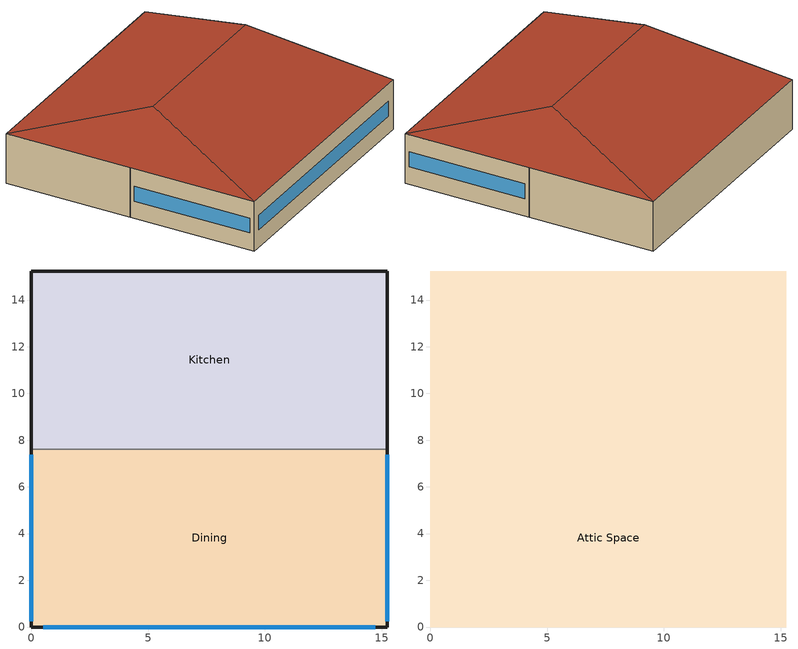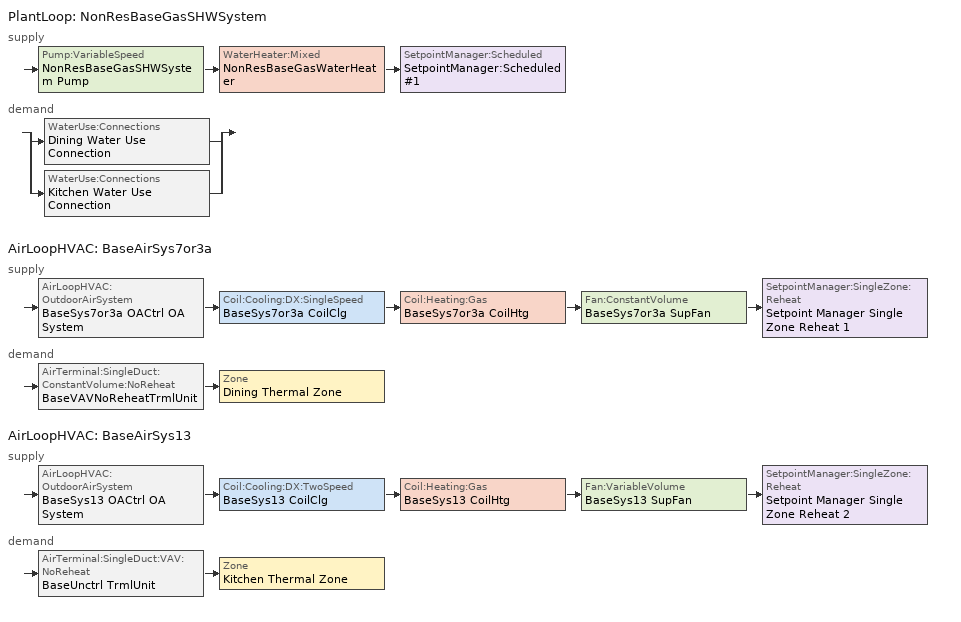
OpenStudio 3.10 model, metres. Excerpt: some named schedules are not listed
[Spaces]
Dining
 floor ground (Dining_Floor SlabOnOrBelowGradeF073): 15.24,7.62 15.24,0 0,0 0,7.62 z0
 wall outside (MetalFrameWallU055): 0,7.62 0,0 15.24,0 15.24,7.62 z0:3.05
 wall to Kitchen (MetalFrameWallInterior): 15.24,7.62 0,7.62 z0:3.05
 window (Base_AllCZ_FixedWindowU34): 15.24,0.25 15.24,7.37 / 0.51,0 14.74,0 / 0,7.37 0,0.25 z1.07:1.98
Kitchen
 floor ground (Kitchen_Floor SlabOnOrBelowGradeF073): 15.24,15.24 15.24,7.62 0,7.62 0,15.24 z0
 wall outside (MetalFrameWallU055): 15.24,7.62 15.24,15.24 0,15.24 0,7.62 z0:3.05
Attic Space
 floor to Dining (TypicalPlenumFloorInterior): 15.24,7.62 15.24,0 0,0 0,7.62 z3.05
 floor to Kitchen (TypicalPlenumFloorInterior): 15.24,15.24 15.24,7.62 0,7.62 0,15.24 z3.05
 roof outside (SteepNonresWoodFramingAndOtherRoofU028HiRefl): 12.7,7.62,5.59 15.24,0,3.05 15.24,15.24,3.05; 12.7,7.62,5.59 15.24,15.24,3.05 0,15.24,3.05 2.54,7.62,5.59; 2.54,7.62,5.59 0,0,3.05 15.24,0,3.05 12.7,7.62,5.59; 2.54,7.62,5.59 0,15.24,3.05 0,0,3.05
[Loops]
PlantLoop 'NonResBaseGasSHWSystem'
 supply: Pump:VariableSpeed 'NonResBaseGasSHWSystem Pump' > WaterHeater:Mixed 'NonResBaseGasWaterHeater' > SetpointManager:Scheduled 'SetpointManager:Scheduled #1'
 demand: split
  | WaterUse:Connections 'Dining Water Use Connection'
  | WaterUse:Connections 'Kitchen Water Use Connection'
AirLoopHVAC 'BaseAirSys7or3a'
 supply: AirLoopHVAC:OutdoorAirSystem 'BaseSys7or3a OACtrl OA System' > Coil:Cooling:DX:SingleSpeed 'BaseSys7or3a CoilClg' > Coil:Heating:Gas 'BaseSys7or3a CoilHtg' > Fan:ConstantVolume 'BaseSys7or3a SupFan' > SetpointManager:SingleZone:Reheat 'Setpoint Manager Single Zone Reheat 1'
 demand: AirTerminal:SingleDuct:ConstantVolume:NoReheat 'BaseVAVNoReheatTrmlUnit' > Zone 'Dining Thermal Zone'
AirLoopHVAC 'BaseAirSys13'
 supply: AirLoopHVAC:OutdoorAirSystem 'BaseSys13 OACtrl OA System' > Coil:Cooling:DX:TwoSpeed 'BaseSys13 CoilClg' > Coil:Heating:Gas 'BaseSys13 CoilHtg' > Fan:VariableVolume 'BaseSys13 SupFan' > SetpointManager:SingleZone:Reheat 'Setpoint Manager Single Zone Reheat 2'
 demand: AirTerminal:SingleDuct:VAV:NoReheat 'BaseUnctrl TrmlUnit' > Zone 'Kitchen Thermal Zone'
[Site]
LOS ANGELES USC: Latitude {deg}=0; Longitude {deg}=0; Time Zone {hr}=-8; Elevation {m}=54.5592; Terrain=Suburbs
[SizingPeriod:DesignDay] Barometric Pressure {Pa}=100663; Wind Speed {m/s}=0.6; Rain Indicator=No; Snow Indicator=No; Day of Month=21; Daylight Saving Time Indicator=No; Humidity Condition Type=Wetbulb; Dry-Bulb Temperature Range Modifier Type=DefaultMultipliers
Name | Maximum Dry-Bulb Temperature {C} | Daily Dry-Bulb Temperature Range {deltaC} | Wind Direction {deg} | Sky Clearness | Month | Day Type | Wetbulb or DewPoint at Maximum Dry-Bulb {C} | Solar Model Indicator | ASHRAE Clear Sky Optical Depth for Beam Irradiance | ASHRAE Clear Sky Optical Depth for Diffuse Irradiance
LOS ANGELES USC Ann Htg 99.6% Condns DB | 6.2 | 0 | 20 | 0 | 12 | WinterDesignDay | 6.2 | ASHRAEClearSky
LOS ANGELES USC  June .4% Condns DB=>MCWB | 32.3 | 8.2 | 260 |  | 6 | SummerDesignDay | 20.7 | ASHRAETau | 0.405 | 2.324
LOS ANGELES USC  July .4% Condns DB=>MCWB | 33.8 | 9.2 | 260 |  | 7 | SummerDesignDay | 22.1 | ASHRAETau | 0.402 | 2.401
LOS ANGELES USC  August .4% Condns DB=>MCWB | 33.7 | 9.6 | 260 |  | 8 | SummerDesignDay | 21.2 | ASHRAETau | 0.383 | 2.433
[Site:WaterMainsTemperature]
Calculation Method=Schedule; Temperature Schedule=WaterMainCZ09
[Building]
QS Restaurant: North Axis {deg}=0
[Material]
Name | Roughness | Thickness {m} | Conductivity {W/m-K} | Density {kg/m3} | Specific Heat {J/kg-K} | Thermal Absorptance | Solar Absorptance | Visible Absorptance
Stucco - 7/8 in. | MediumRough | 0.022352 | 0.700948 | 1855.1 | 837.36 | 0.9 | 0.7 | 0.8
Air - Metal Wall Framing - 16 or 24 in. OC; Air - Metal Wall Framing - 16 or 24 in. OC 1 | Smooth | 0.1397 | 1.22017 | 1.28148 | 1004.832
Gypsum Board - 1/2 in. | Smooth | 0.0127 | 0.158656 | 640.739 | 1130.436 | 0.9 | 0.7 | 0.8
Gypsum Board - 5/8 in. | MediumRough | 0.016002 | 0.158656 | 640.739 | 1130.436 | 0.9 | 0.7 | 0.8
Metal Standing Seam - 1/16 in. | MediumRough | 0.0015875 | 2.21534 | 7820.53 | 502.416 | 0.8 | 0.75 | 0.8
Compliance Insulation R34.93 | Smooth | 0.141601 | 0.0230188 | 16.0185 | 1130.436 | 0.9 | 0.7 | 0.8
Acoustic Tile - 3/4 in. | MediumRough | 0.01905 | 0.0576335 | 288.332 | 795.492 | 0.9 | 0.7 | 0.8
Compliance Insulation R14.60 | Smooth | 0.0591861 | 0.0230188 | 16.0185 | 1130.436
Compliance Insulation R1.41 | Smooth | 0.00571591 | 0.0230188 | 16.0185 | 1130.436
Compliance Insulation R0.02 | Smooth | 8.10768e-05 | 0.0230188 | 16.0185 | 1130.436
[Construction]
MetalFrameWallU055: Stucco - 7/8 in., Compliance Insulation R14.60, Compliance Insulation R1.41, Compliance Insulation R0.02, Compliance Insulation R0.02, Air - Metal Wall Framing - 16 or 24 in. OC, Gypsum Board - 1/2 in.
MetalFrameWallInterior: Gypsum Board - 5/8 in., Air - Metal Wall Framing - 16 or 24 in. OC 1, Gypsum Board - 5/8 in.
SteepNonresWoodFramingAndOtherRoofU028HiRefl: Metal Standing Seam - 1/16 in., Compliance Insulation R34.93
TypicalPlenumFloorInterior: Acoustic Tile - 3/4 in.
Base_AllCZ_FixedWindowU34: Base_AllCZ_FixedWindowU34 Material
[WindowMaterial:SimpleGlazingSystem]
Base_AllCZ_FixedWindowU34 Material: U-Factor {W/m2-K}=1.93061; Solar Heat Gain Coefficient=0.22; Visible Transmittance=0.42
[Construction:FfactorGroundFloor] F-Factor {W/m-K}=1.26344; Area {m2}=116.172; PerimeterExposed {m}=30.4855
Dining_Floor SlabOnOrBelowGradeF073; Kitchen_Floor SlabOnOrBelowGradeF073
[Space] Building Story=QS Restaurant 1
Name | Thermal Zone | Design Specification Outdoor Air Object
Attic Space | Attic Zn | Attic Zn Design Specification Outdoor Air
Dining | Dining Thermal Zone | Dining Thermal Zone Design Specification Outdoor Air
Kitchen | Kitchen Thermal Zone | Kitchen Thermal Zone Design Specification Outdoor Air
[ThermalZone] Multiplier=1; Use Ideal Air Loads=No
Attic Zn: 
Dining Thermal Zone: Primary Daylighting Control=Daylighting Control 1; Fraction of Zone Controlled by Primary Daylighting Control=0.452234; Secondary Daylighting Control=Daylighting Control 2; Fraction of Zone Controlled by Secondary Daylighting Control=0.317083; Thermostat=Dining Thermal Zone Thermostat
Kitchen Thermal Zone: Thermostat=Kitchen Thermal Zone Thermostat
[Sizing:Zone] Zone Cooling Design Supply Air Temperature {C}=14; Zone Heating Design Supply Air Temperature {C}=40; Zone Cooling Design Supply Air Humidity Ratio {kg-H2O/kg-air}=0.0085; Zone Heating Design Supply Air Humidity Ratio {kg-H2O/kg-air}=0.008; Zone Heating Sizing Factor=1; Zone Cooling Sizing Factor=1; Cooling Design Air Flow Method=DesignDay; Cooling Minimum Air Flow per Zone Floor Area {m3/s-m2}=0; Cooling Minimum Air Flow {m3/s}=0; Cooling Minimum Air Flow Fraction=0; Heating Maximum Air Flow per Zone Floor Area {m3/s-m2}=0; Heating Maximum Air Flow {m3/s}=0; Account for Dedicated Outdoor Air System=No; Dedicated Outdoor Air System Control Strategy=NeutralSupplyAir; Dedicated Outdoor Air Low Setpoint Temperature for Design {C}=autosize; Dedicated Outdoor Air High Setpoint Temperature for Design {C}=autosize; Zone Load Sizing Method=Sensible Load Only No Latent Load; Zone Latent Cooling Design Supply Air Humidity Ratio Input Method=HumidityRatioDifference; Zone Cooling Design Supply Air Humidity Ratio Difference {kgWater/kgDryAir}=0.005; Zone Latent Heating Design Supply Air Humidity Ratio Input Method=HumidityRatioDifference; Zone Humidification Design Supply Air Humidity Ratio Difference {kgWater/kgDryAir}=0.005; Sizing Option=Coincident
Name | Zone Cooling Design Supply Air Temperature Input Method | Zone Cooling Design Supply Air Temperature Difference {deltaC} | Zone Heating Design Supply Air Temperature Input Method | Zone Heating Design Supply Air Temperature Difference {deltaC} | Heating Design Air Flow Method | Heating Maximum Air Flow Fraction
Attic Zn | SupplyAirTemperature | 11.11 | SupplyAirTemperature | 11.11 | DesignDay | 0
Dining Thermal Zone | TemperatureDifference | 11.1111 | TemperatureDifference | 13.8889 | DesignDay | 0
Kitchen Thermal Zone | TemperatureDifference | 11.1111 | TemperatureDifference | 13.8889 | DesignDayWithLimit | 0.5
[Zone equipment]
Dining Thermal Zone: BaseVAVNoReheatTrmlUnit
Kitchen Thermal Zone: Kitchen Thermal Zone BaseExhFan, BaseUnctrl TrmlUnit
[BuildingStory]
QS Restaurant 1
[SpaceInfiltration:DesignFlowRate] Design Flow Rate Calculation Method=Flow/ExteriorWallArea; Flow per Exterior Surface Area {m3/s-m2}=0.00119482; Constant Term Coefficient=0; Temperature Term Coefficient=0; Velocity Term Coefficient=0.224052; Velocity Squared Term Coefficient=0; Density Basis=Outdoor
Name | Space or SpaceType | Schedule
Attic Space Space Infiltration Design Flow Rate 1 | Attic Space | On
Dining Space Infiltration Design Flow Rate 1 | Dining | RestaurantInfiltration
Kitchen Space Infiltration Design Flow Rate 1 | Kitchen | RestaurantInfiltration
[People:Definition] Number of People Calculation Method=People/Area; Fraction Radiant=0.3
Name | People per Space Floor Area {person/m2} | Sensible Heat Fraction
Dining People Definition | 0.355209 | 0.5
Kitchen People Definition | 0.0322917 | 0.366667
[People] Number of People Schedule=RestaurantOccupancy; Multiplier=1
Name | People Definition | Space or SpaceType | Activity Level Schedule
Dining People | Dining People Definition | Dining | Dining People Activity Level
Kitchen People | Kitchen People Definition | Kitchen | Kitchen People Activity Level
[Lights:Definition] Design Level Calculation Method=Watts/Area; Fraction Radiant=0.97; Return Air Fraction=0
Name | Watts per Space Floor Area {W/m2}
Dining Regulated Lights Definition | 4.84376
Kitchen Regulated Lights Definition | 10.2257
[Lights] Schedule=RestaurantLights; Fraction Replaceable=1
Name | Lights Definition | Space or SpaceType
Dining Regulated Lights | Dining Regulated Lights Definition | Dining
Kitchen Regulated Lights | Kitchen Regulated Lights Definition | Kitchen
[ElectricEquipment:Definition] Design Level Calculation Method=Watts/Area; Fraction Latent=0
Name | Watts per Space Floor Area {W/m2} | Fraction Radiant | Fraction Lost
Dining Recepticle Loads Definition | 5.38196 | 0.2 | 0
Dining Refrigeration Loads Definition | 2.69098 | 0 | 1
Kitchen Recepticle Loads Definition | 16.1459 | 0.2 | 0
Kitchen Refrigeration Loads Definition | 12.0556 | 0 | 1
[ElectricEquipment]
Name | Electric Equipment Definition | Space or SpaceType | Schedule
Dining Recepticle Loads | Dining Recepticle Loads Definition | Dining | RestaurantReceptacle
Dining Refrigeration Loads | Dining Refrigeration Loads Definition | Dining | RestaurantRefrigeration
Kitchen Recepticle Loads | Kitchen Recepticle Loads Definition | Kitchen | RestaurantReceptacle
Kitchen Refrigeration Loads | Kitchen Refrigeration Loads Definition | Kitchen | RestaurantRefrigeration
[PlantLoop]
NonResBaseGasSHWSystem: Glycol Concentration=0; Plant Loop Volume {m3}=Autocalculate; Load Distribution Scheme=Optimal
[Sizing:Plant]
NonResBaseGasSHWSystem: Loop Type=Heating; Design Loop Exit Temperature {C}=57.2222; Loop Design Temperature Difference {deltaC}=44.4444; Sizing Option=NonCoincident; Zone Timesteps in Averaging Window=1; Coincident Sizing Factor Mode=None
[WaterHeater:Mixed]
NonResBaseGasWaterHeater: Tank Volume {m3}=0.113562; Setpoint Temperature Schedule=NonResBaseGasWaterHeater Setpoint Temp; Deadband Temperature Difference {deltaC}=2; Maximum Temperature Limit {C}=82.22; Heater Control Type=Cycle; Heater Maximum Capacity {W}=10930; Heater Fuel Type=NaturalGas; Heater Thermal Efficiency=0.8; Off Cycle Parasitic Fuel Consumption Rate {W}=0; Off Cycle Parasitic Fuel Type=NaturalGas; Off Cycle Parasitic Heat Fraction to Tank=0.8; On Cycle Parasitic Fuel Consumption Rate {W}=0; On Cycle Parasitic Fuel Type=NaturalGas; Ambient Temperature Indicator=Schedule; Ambient Temperature Schedule=NonResBaseGasWaterHeater Ambient Temperature; Off Cycle Loss Coefficient to Ambient Temperature {W/K}=4.7882; On Cycle Loss Coefficient to Ambient Temperature {W/K}=4.7882; Use Side Effectiveness=1; Source Side Effectiveness=1; Use Side Design Flow Rate {m3/s}=autosize; Source Side Design Flow Rate {m3/s}=autosize; Indirect Water Heating Recovery Time {hr}=1.5; Source Side Flow Control Mode=IndirectHeatPrimarySetpoint
[WaterHeater:Sizing]
NonResBaseGasWaterHeater: Design Mode=PeakDraw; Time Storage Can Meet Peak Draw {hr}=0.538503; Time for Tank Recovery {hr}=0; Nominal Tank Volume for Autosizing Plant Connections {m3}=1
[Pump:VariableSpeed]
NonResBaseGasSHWSystem Pump: Rated Pump Head {Pa}=0; Pump Control Type=Intermittent; Skin Loss Radiative Fraction=0.5; Design Power Sizing Method=PowerPerFlowPerPressure; Design Electric Power per Unit Flow Rate {W/(m3/s)}=348701.1; Design Shaft Power per Unit Flow Rate per Unit Head {W-s/m3-Pa}=1.28205; Design Minimum Flow Rate Fraction=0
[SetpointManager:Scheduled]
SetpointManager:Scheduled #1: Control Variable=Temperature; Schedule=NonResBaseGasSHWSystem Supply Temp Schedule; Setpoint Node or NodeList=NonResBaseGasSHWSystem Supply Mixer Outlet Node
[WaterUse:Connections] Drain Water Heat Exchanger Type=None; Drain Water Heat Exchanger Destination=Plant
Name | Water Use Equipment Name 1
Dining Water Use Connection | Dining Water Use Equipment
Kitchen Water Use Connection | Kitchen Water Use Equipment
[WaterUse:Equipment:Definition]
Name | Peak Flow Rate {m3/s} | Target Temperature Schedule
Dining Water Use Definition | 2.50797e-05 | Dining Target SHW Temp
Kitchen Water Use Definition | 2.27997e-06 | Kitchen Target SHW Temp
[WaterUse:Equipment] Flow Rate Fraction Schedule=RestaurantServiceHotWater
Name | Water Use Equipment Definition
Dining Water Use Equipment | Dining Water Use Definition
Kitchen Water Use Equipment | Kitchen Water Use Definition
[GasEquipment:Definition]
Kitchen Gas Equipment Loads Definition: Design Level Calculation Method=Watts/Area; Watts per Space Floor Area {W/m2}=102.18; Fraction Latent=0; Fraction Radiant=0.15; Fraction Lost=0.85
[GasEquipment]
Kitchen Gas Equipment Loads: Gas Equipment Definition=Kitchen Gas Equipment Loads Definition; Space or SpaceType=Kitchen; Schedule=RestaurantGasEquip
[AirLoopHVAC] Availability Schedule=RestaurantHVACAvail
Name | Design Supply Air Flow Rate {m3/s} | Design Return Air Flow Fraction of Supply Air Flow
BaseAirSys7or3a | 0.632575 | 1
BaseAirSys13 | 0.802311 | 0
[Sizing:System] Central Heating Maximum System Air Flow Ratio=1; Preheat Design Temperature {C}=5.68434e-14; Preheat Design Humidity Ratio {kg-H2O/kg-Air}=0; Precool Design Temperature {C}=5.68434e-14; Precool Design Humidity Ratio {kg-H2O/kg-Air}=0; Central Cooling Design Supply Air Temperature {C}=12.7778; Central Heating Design Supply Air Temperature {C}=35; Sizing Option=NonCoincident; 100% Outdoor Air in Cooling=No; 100% Outdoor Air in Heating=No; Central Cooling Design Supply Air Humidity Ratio {kg-H2O/kg-Air}=0.0085; Central Heating Design Supply Air Humidity Ratio {kg-H2O/kg-Air}=0.008; Zone Maximum Outdoor Air Fraction=1; Cooling Supply Air Flow Rate Per Floor Area {m3/s-m2}=0.00996765; Cooling Fraction of Autosized Cooling Supply Air Flow Rate=1; Cooling Supply Air Flow Rate Per Unit Cooling Capacity {m3/s-W}=3.94755e-05; Heating Supply Air Flow Rate Per Floor Area {m3/s-m2}=0.00996765; Heating Fraction of Autosized Heating Supply Air Flow Rate=1; Heating Fraction of Autosized Cooling Supply Air Flow Rate=1; Heating Supply Air Flow Rate Per Unit Heating Capacity {m3/s-W}=3.15882e-05; Cooling Design Capacity Method=CoolingDesignCapacity; Cooling Design Capacity {W}=autosize; Cooling Design Capacity Per Floor Area {W/m2}=234.7; Fraction of Autosized Cooling Design Capacity=1; Heating Design Capacity Method=HeatingDesignCapacity; Heating Design Capacity {W}=autosize; Heating Design Capacity Per Floor Area {W/m2}=157; Fraction of Autosized Heating Design Capacity=1; Central Cooling Capacity Control Method=OnOff; Occupant Diversity=autosize
BaseAirSys7or3a; BaseAirSys13
[AvailabilityManager:NightCycle] Applicability Schedule=Always On Discrete; Control Type=CycleOnControlZone; Thermostat Tolerance {deltaC}=1.11111; Cycling Run Time Control Type=ThermostatWithMinimumRunTime; Cycling Run Time {s}=900
Availability Manager Night Cycle 1; Availability Manager Night Cycle 2
[Fan:ConstantVolume]
BaseSys7or3a SupFan: Availability Schedule=Always On Discrete; Fan Total Efficiency=0.56225; Pressure Rise {Pa}=953.535; Maximum Flow Rate {m3/s}=0.632575; Motor Efficiency=0.865; Motor In Airstream Fraction=1
[Coil:Heating:Gas] Availability Schedule=Always On Discrete; Gas Burner Efficiency=0.815459; On Cycle Parasitic Electric Load {W}=0; Part Load Fraction Correlation Curve=CoilHtgFurnFIRRatio_fQRatio; Off Cycle Parasitic Gas Load {W}=0
Name | Nominal Capacity {W}
BaseSys7or3a CoilHtg | 11905.5
BaseSys13 CoilHtg | 17363.1
[Coil:Cooling:DX:SingleSpeed]
BaseSys7or3a CoilClg: Availability Schedule=Always On Discrete; Rated Total Cooling Capacity {W}=16758.6; Rated Sensible Heat Ratio=autosize; Rated COP {W/W}=4.07563; Rated Air Flow Rate {m3/s}=0.632575; Rated Evaporator Fan Power Per Volume Flow Rate 2017 {W/(m3/s)}=773.3; Rated Evaporator Fan Power Per Volume Flow Rate 2023 {W/(m3/s)}=934.4; Total Cooling Capacity Function of Temperature Curve=CoilClgDXQRatio_fTwbToadbSI; Total Cooling Capacity Function of Flow Fraction Curve=CoilClgDXSnglQRatio_fCFMRatio; Energy Input Ratio Function of Temperature Curve=CoilClgDXSEEREIR_fTwbToadbSI; Energy Input Ratio Function of Flow Fraction Curve=CoilClgDXSnglEIRRatio_fCFMRatio; Part Load Fraction Correlation Curve=CoilClgDXSEEREIRRatio_fQFrac; Minimum Outdoor Dry-Bulb Temperature for Compressor Operation {C}=-25; Nominal Time for Condensate Removal to Begin {s}=0; Ratio of Initial Moisture Evaporation Rate and Steady State Latent Capacity=0; Maximum Cycling Rate {cycles/hr}=0; Latent Capacity Time Constant {s}=0; Condenser Type=AirCooled; Evaporative Condenser Effectiveness=0.9; Evaporative Condenser Air Flow Rate {m3/s}=autosize; Evaporative Condenser Pump Rated Power Consumption {W}=autosize; Crankcase Heater Capacity {W}=45.6722; Maximum Outdoor Dry-Bulb Temperature for Crankcase Heater Operation {C}=10; Basin Heater Capacity {W/K}=0; Basin Heater Setpoint Temperature {C}=2
[Controller:OutdoorAir] Economizer Control Type=FixedDryBulb; Economizer Control Action Type=ModulateFlow; Economizer Maximum Limit Dry-Bulb Temperature {C}=21.6667; Economizer Maximum Limit Enthalpy {J/kg}=116300; Lockout Type=NoLockout; High Humidity Control=No; High Humidity Outdoor Air Flow Ratio=1; Control High Indoor Humidity Based on Outdoor Humidity Ratio=Yes; Economizer Operation Staging=InterlockedWithMechanicalCooling
Name | Minimum Outdoor Air Flow Rate {m3/s} | Maximum Outdoor Air Flow Rate {m3/s} | Minimum Limit Type | Minimum Outdoor Air Schedule | Maximum Fraction of Outdoor Air Schedule | Controller Mechanical Ventilation | Heat Recovery Bypass Control Type
BaseSys7or3a OACtrl | 0 | Autosize | FixedMinimum | BaseSys7or3a OACtrl Schedule | BaseSys7or3a OACtrl Max OA Schedule | BaseSys7or3a OACtrl Mech Vent Controller | BypassWhenWithinEconomizerLimits
BaseSys13 OACtrl | 0.802311 | 0.802311 | ProportionalMinimum | Always On Discrete | BaseSys13 OACtrl Max OA Schedule | BaseSys13 OACtrl Mech Vent Controller | BypassWhenOAFlowGreaterThanMinimum
[Controller:MechanicalVentilation] Availability Schedule=Always On Discrete
Name | Demand Controlled Ventilation
BaseSys7or3a OACtrl Mech Vent Controller | Yes
BaseSys13 OACtrl Mech Vent Controller
[AirLoopHVAC:OutdoorAirSystem]
Name | Controller
BaseSys7or3a OACtrl OA System | BaseSys7or3a OACtrl
BaseSys13 OACtrl OA System | BaseSys13 OACtrl
[SetpointManager:SingleZone:Reheat]
Name | Minimum Supply Air Temperature {C} | Maximum Supply Air Temperature {C} | Control Zone | Setpoint Node or NodeList
Setpoint Manager Single Zone Reheat 1 | -99 | 99 | Dining Thermal Zone | BaseSys7or3a SupFan Outlet Node
Setpoint Manager Single Zone Reheat 2 | 12.7778 | 35 | Kitchen Thermal Zone | BaseSys13 SupFan Outlet Node
[Fan:VariableVolume]
BaseSys13 SupFan: Availability Schedule=Always On Discrete; Fan Total Efficiency=0.56225; Pressure Rise {Pa}=731.838; Maximum Flow Rate {m3/s}=0.802311; Fan Power Minimum Flow Rate Input Method=FixedFlowRate; Fan Power Minimum Flow Fraction=0; Fan Power Minimum Air Flow Rate {m3/s}=0.802311; Motor Efficiency=0.865; Motor In Airstream Fraction=1; Fan Power Coefficient 1=0.027828; Fan Power Coefficient 2=0.026583; Fan Power Coefficient 3=-0.087069; Fan Power Coefficient 4=1.03092; Fan Power Coefficient 5=0
[Coil:Cooling:DX:TwoSpeed]
BaseSys13 CoilClg: Availability Schedule=Always On Discrete; Rated High Speed Total Cooling Capacity {W}=19718.7; Rated High Speed Sensible Heat Ratio=Autosize; Rated High Speed COP {W/W}=4.07563; Rated High Speed Air Flow Rate {m3/s}=0.802311; Rated High Speed Evaporator Fan Power Per Volume Flow Rate 2017 {W/(m3/s)}=773.3; Rated High Speed Evaporator Fan Power Per Volume Flow Rate 2023 {W/(m3/s)}=934.4; Unit Internal Static Air Pressure {Pa}=773.3; Total Cooling Capacity Function of Temperature Curve=CoilClgDXQRatio_fTwbToadbSI; Total Cooling Capacity Function of Flow Fraction Curve=CoilClgDXDblQRatio_fCFMRatio; Energy Input Ratio Function of Temperature Curve=CoilClgDXSEEREIR_fTwbToadbSI-2; Energy Input Ratio Function of Flow Fraction Curve=CoilClgDXDblEIRRatio_fCFMRatio; Part Load Fraction Correlation Curve=CoilClgDXSEEREIRRatio_fQFrac; Rated Low Speed Total Cooling Capacity {W}=9859.34; Rated Low Speed Sensible Heat Ratio=Autosize; Rated Low Speed COP {W/W}=4.07563; Rated Low Speed Air Flow Rate {m3/s}=0.401155; Rated Low Speed Evaporator Fan Power Per Volume Flow Rate 2017 {W/(m3/s)}=773.3; Rated Low Speed Evaporator Fan Power Per Volume Flow Rate 2023 {W/(m3/s)}=934.4; Low Speed Total Cooling Capacity Function of Temperature Curve=CoilClgDXQRatio_fTwbToadbSI 1; Low Speed Energy Input Ratio Function of Temperature Curve=CoilClgDXSEEREIR_fTwbToadbSI-2 1; Condenser Type=AirCooled; Minimum Outdoor Dry-Bulb Temperature for Compressor Operation {C}=-25; High Speed Evaporative Condenser Effectiveness=0.9; High Speed Evaporative Condenser Air Flow Rate {m3/s}=Autosize; High Speed Evaporative Condenser Pump Rated Power Consumption {W}=Autosize; Low Speed Evaporative Condenser Effectiveness=0.9; Low Speed Evaporative Condenser Air Flow Rate {m3/s}=Autosize; Low Speed Evaporative Condenser Pump Rated Power Consumption {W}=Autosize; Basin Heater Capacity {W/K}=0; Basin Heater Setpoint Temperature {C}=2
[DesignSpecification:OutdoorAir] Outdoor Air Method=Maximum
Name | Outdoor Air Flow per Person {m3/s-person} | Outdoor Air Flow per Floor Area {m3/s-m2}
Attic Zn Design Specification Outdoor Air | 0 | 0
Dining Thermal Zone Design Specification Outdoor Air | 0.00707921 | 0.000762
Kitchen Thermal Zone Design Specification Outdoor Air | 0 | 0.00690626
[ThermostatSetpoint:DualSetpoint] Heating Setpoint Temperature Schedule=RestaurantHtgSetpt; Cooling Setpoint Temperature Schedule=RestaurantClgSetpt
Dining Thermal Zone Thermostat; Kitchen Thermal Zone Thermostat
[Daylighting:Control] Space=Dining; Position X-Coordinate {m}=7.62149; Position Z-Coordinate {m}=0.762; Lighting Control Type=Continuous; Minimum Input Power Fraction for Continuous Dimming Control=0.1; Minimum Light Output Fraction for Continuous Dimming Control=0.1
Name | Position Y-Coordinate {m} | Illuminance Setpoint {lux}
Daylighting Control 1 | 1.9817 | 187.5
Daylighting Control 2 | 3.96341 | 250
[AirTerminal:SingleDuct:ConstantVolume:NoReheat]
BaseVAVNoReheatTrmlUnit: Availability Schedule=Always On Discrete; Maximum Air Flow Rate {m3/s}=0.632575
[Fan:ZoneExhaust]
Kitchen Thermal Zone BaseExhFan: Availability Schedule=RestaurantHVACAvail; Fan Total Efficiency=0.4325; Pressure Rise {Pa}=595.958; Maximum Flow Rate {m3/s}=1.13267; Flow Fraction Schedule=RestaurantExhaustHoodEqualOrLessThan5000cfm; System Availability Manager Coupling Mode=Decoupled; Balanced Exhaust Fraction Schedule=On
[AirTerminal:SingleDuct:VAV:NoReheat]
BaseUnctrl TrmlUnit: Availability Schedule=Always On Discrete; Maximum Air Flow Rate {m3/s}=0.802311; Zone Minimum Air Flow Input Method=FixedFlowRate; Constant Minimum Air Flow Fraction=0.3; Fixed Minimum Air Flow Rate {m3/s}=0.802311; Control For Outdoor Air=No
[Curve:Biquadratic] Coefficient1 Constant=0.86779; Coefficient2 x=0.014245; Coefficient3 x**2=0.000554; Coefficient4 y=-0.007569; Coefficient5 y**2=3.2e-05; Coefficient6 x*y=-0.000191; Minimum Value of x=13.89; Maximum Value of x=25; Minimum Value of y=23.89; Maximum Value of y=46.11; Minimum Curve Output=0.77; Maximum Curve Output=1.29
CoilClgDXQRatio_fTwbToadbSI; CoilClgDXQRatio_fTwbToadbSI 1
[Curve:Cubic]
Name | Coefficient1 Constant | Coefficient2 x | Coefficient3 x**2 | Coefficient4 x**3 | Minimum Value of x | Maximum Value of x | Minimum Curve Output | Maximum Curve Output
CoilClgDXDblQRatio_fCFMRatio | 0.472786 | 1.24334 | -1.03871 | 0.322578 | 0 | 100 | 0.47
CoilClgDXSEEREIRRatio_fQFrac | 1 | 0 | 0 | 0 | 0.7 | 1 | 1 | 1
CoilClgDXDblEIRRatio_fCFMRatio | 1.00795 | 0.345441 | -0.692289 | 0.338899 | 0 | 100
[Curve:Quadratic]
Name | Coefficient1 Constant | Coefficient2 x | Coefficient3 x**2 | Minimum Value of x | Maximum Value of x | Minimum Curve Output | Maximum Curve Output
CoilClgDXSnglQRatio_fCFMRatio | 0.8 | 0.2 | 0 | 0 | 100 | 0.8
CoilClgDXSnglEIRRatio_fCFMRatio | 1.156 | -0.1816 | 0.0256 | 0 | 100
CoilHtgFurnFIRRatio_fQRatio | 0.01861 | 1.09421 | -0.112819 | 0.7 | 1 | 0.73 | 1
[Table:MultiVariableLookup]
CoilClgDXSEEREIR_fTwbToadbSI; CoilClgDXSEEREIR_fTwbToadbSI-2; CoilClgDXSEEREIR_fTwbToadbSI-2 1: EvaluateCurveToLimits, BiQuadratic, 1, Temperature, Temperature, Dimensionless, 2, 19.44, 35, 1, 19.44, 27.78, 0.78414, 19.44, 43.33, 1.21791, 13.89, 35, 1.16301, 13.89, 27.78, 0.916875, 13.89, 43.33, 1.41138, 25, 35, 0.884805, 25, 27.78, 0.690413, 25, 43.33, 1.08116
[Schedule:Day]
WaterMainCZ09Jan: 1, 0, 14.2778, 2, 0, 14.2778, 3, 0, 14.2778, 4, 0, 14.2778, 5, 0, 14.2778, 6, 0, 14.2778, 7, 0, 14.2778, 8, 0, 14.2778, 9, 0, 14.2778, 10, 0, 14.2778, 11, 0, 14.2778, 12, 0, 14.2778, 13, 0, 14.2778, 14, 0, 14.2778, 15, 0, 14.2778, 16, 0, 14.2778, 17, 0, 14.2778, 18, 0, 14.2778, 19, 0, 14.2778, 20, 0, 14.2778, 21, 0, 14.2778, 22, 0, 14.2778, 23, 0, 14.2778, 24, 0, 14.2778
WaterMainCZ09Feb: 1, 0, 14.2222, 2, 0, 14.2222, 3, 0, 14.2222, 4, 0, 14.2222, 5, 0, 14.2222, 6, 0, 14.2222, 7, 0, 14.2222, 8, 0, 14.2222, 9, 0, 14.2222, 10, 0, 14.2222, 11, 0, 14.2222, 12, 0, 14.2222, 13, 0, 14.2222, 14, 0, 14.2222, 15, 0, 14.2222, 16, 0, 14.2222, 17, 0, 14.2222, 18, 0, 14.2222, 19, 0, 14.2222, 20, 0, 14.2222, 21, 0, 14.2222, 22, 0, 14.2222, 23, 0, 14.2222, 24, 0, 14.2222
WaterMainCZ09Mar: 1, 0, 14.4444, 2, 0, 14.4444, 3, 0, 14.4444, 4, 0, 14.4444, 5, 0, 14.4444, 6, 0, 14.4444, 7, 0, 14.4444, 8, 0, 14.4444, 9, 0, 14.4444, 10, 0, 14.4444, 11, 0, 14.4444, 12, 0, 14.4444, 13, 0, 14.4444, 14, 0, 14.4444, 15, 0, 14.4444, 16, 0, 14.4444, 17, 0, 14.4444, 18, 0, 14.4444, 19, 0, 14.4444, 20, 0, 14.4444, 21, 0, 14.4444, 22, 0, 14.4444, 23, 0, 14.4444, 24, 0, 14.4444
WaterMainCZ09Apr: 1, 0, 14.8333, 2, 0, 14.8333, 3, 0, 14.8333, 4, 0, 14.8333, 5, 0, 14.8333, 6, 0, 14.8333, 7, 0, 14.8333, 8, 0, 14.8333, 9, 0, 14.8333, 10, 0, 14.8333, 11, 0, 14.8333, 12, 0, 14.8333, 13, 0, 14.8333, 14, 0, 14.8333, 15, 0, 14.8333, 16, 0, 14.8333, 17, 0, 14.8333, 18, 0, 14.8333, 19, 0, 14.8333, 20, 0, 14.8333, 21, 0, 14.8333, 22, 0, 14.8333, 23, 0, 14.8333, 24, 0, 14.8333
WaterMainCZ09May: 1, 0, 14.9444, 2, 0, 14.9444, 3, 0, 14.9444, 4, 0, 14.9444, 5, 0, 14.9444, 6, 0, 14.9444, 7, 0, 14.9444, 8, 0, 14.9444, 9, 0, 14.9444, 10, 0, 14.9444, 11, 0, 14.9444, 12, 0, 14.9444, 13, 0, 14.9444, 14, 0, 14.9444, 15, 0, 14.9444, 16, 0, 14.9444, 17, 0, 14.9444, 18, 0, 14.9444, 19, 0, 14.9444, 20, 0, 14.9444, 21, 0, 14.9444, 22, 0, 14.9444, 23, 0, 14.9444, 24, 0, 14.9444
WaterMainCZ09Jun: 1, 0, 16.2222, 2, 0, 16.2222, 3, 0, 16.2222, 4, 0, 16.2222, 5, 0, 16.2222, 6, 0, 16.2222, 7, 0, 16.2222, 8, 0, 16.2222, 9, 0, 16.2222, 10, 0, 16.2222, 11, 0, 16.2222, 12, 0, 16.2222, 13, 0, 16.2222, 14, 0, 16.2222, 15, 0, 16.2222, 16, 0, 16.2222, 17, 0, 16.2222, 18, 0, 16.2222, 19, 0, 16.2222, 20, 0, 16.2222, 21, 0, 16.2222, 22, 0, 16.2222, 23, 0, 16.2222, 24, 0, 16.2222
WaterMainCZ09Jul: 1, 0, 16.8889, 2, 0, 16.8889, 3, 0, 16.8889, 4, 0, 16.8889, 5, 0, 16.8889, 6, 0, 16.8889, 7, 0, 16.8889, 8, 0, 16.8889, 9, 0, 16.8889, 10, 0, 16.8889, 11, 0, 16.8889, 12, 0, 16.8889, 13, 0, 16.8889, 14, 0, 16.8889, 15, 0, 16.8889, 16, 0, 16.8889, 17, 0, 16.8889, 18, 0, 16.8889, 19, 0, 16.8889, 20, 0, 16.8889, 21, 0, 16.8889, 22, 0, 16.8889, 23, 0, 16.8889, 24, 0, 16.8889
WaterMainCZ09Aug: 1, 0, 17.7222, 2, 0, 17.7222, 3, 0, 17.7222, 4, 0, 17.7222, 5, 0, 17.7222, 6, 0, 17.7222, 7, 0, 17.7222, 8, 0, 17.7222, 9, 0, 17.7222, 10, 0, 17.7222, 11, 0, 17.7222, 12, 0, 17.7222, 13, 0, 17.7222, 14, 0, 17.7222, 15, 0, 17.7222, 16, 0, 17.7222, 17, 0, 17.7222, 18, 0, 17.7222, 19, 0, 17.7222, 20, 0, 17.7222, 21, 0, 17.7222, 22, 0, 17.7222, 23, 0, 17.7222, 24, 0, 17.7222
WaterMainCZ09Sep: 1, 0, 18.0556, 2, 0, 18.0556, 3, 0, 18.0556, 4, 0, 18.0556, 5, 0, 18.0556, 6, 0, 18.0556, 7, 0, 18.0556, 8, 0, 18.0556, 9, 0, 18.0556, 10, 0, 18.0556, 11, 0, 18.0556, 12, 0, 18.0556, 13, 0, 18.0556, 14, 0, 18.0556, 15, 0, 18.0556, 16, 0, 18.0556, 17, 0, 18.0556, 18, 0, 18.0556, 19, 0, 18.0556, 20, 0, 18.0556, 21, 0, 18.0556, 22, 0, 18.0556, 23, 0, 18.0556, 24, 0, 18.0556
WaterMainCZ09Oct: 1, 0, 18, 2, 0, 18, 3, 0, 18, 4, 0, 18, 5, 0, 18, 6, 0, 18, 7, 0, 18, 8, 0, 18, 9, 0, 18, 10, 0, 18, 11, 0, 18, 12, 0, 18, 13, 0, 18, 14, 0, 18, 15, 0, 18, 16, 0, 18, 17, 0, 18, 18, 0, 18, 19, 0, 18, 20, 0, 18, 21, 0, 18, 22, 0, 18, 23, 0, 18, 24, 0, 18
WaterMainCZ09Nov: 1, 0, 16.2778, 2, 0, 16.2778, 3, 0, 16.2778, 4, 0, 16.2778, 5, 0, 16.2778, 6, 0, 16.2778, 7, 0, 16.2778, 8, 0, 16.2778, 9, 0, 16.2778, 10, 0, 16.2778, 11, 0, 16.2778, 12, 0, 16.2778, 13, 0, 16.2778, 14, 0, 16.2778, 15, 0, 16.2778, 16, 0, 16.2778, 17, 0, 16.2778, 18, 0, 16.2778, 19, 0, 16.2778, 20, 0, 16.2778, 21, 0, 16.2778, 22, 0, 16.2778, 23, 0, 16.2778, 24, 0, 16.2778
WaterMainCZ09Dec: 1, 0, 14.6111, 2, 0, 14.6111, 3, 0, 14.6111, 4, 0, 14.6111, 5, 0, 14.6111, 6, 0, 14.6111, 7, 0, 14.6111, 8, 0, 14.6111, 9, 0, 14.6111, 10, 0, 14.6111, 11, 0, 14.6111, 12, 0, 14.6111, 13, 0, 14.6111, 14, 0, 14.6111, 15, 0, 14.6111, 16, 0, 14.6111, 17, 0, 14.6111, 18, 0, 14.6111, 19, 0, 14.6111, 20, 0, 14.6111, 21, 0, 14.6111, 22, 0, 14.6111, 23, 0, 14.6111, 24, 0, 14.6111
RestaurantOccupancySun: 1, 0, 0.2, 2, 0, 0.2, 3, 0, 0.05, 4, 0, 0, 5, 0, 0, 6, 0, 0, 7, 0, 0, 8, 0, 0, 9, 0, 0, 10, 0, 0, 11, 0, 0.1, 12, 0, 0.2, 13, 0, 0.25, 14, 0, 0.25, 15, 0, 0.15, 16, 0, 0.2, 17, 0, 0.25, 18, 0, 0.35, 19, 0, 0.55, 20, 0, 0.65, 21, 0, 0.7, 22, 0, 0.35, 23, 0, 0.2, 24, 0, 0.2
RestaurantOccupancyWD: 1, 0, 0.15, 2, 0, 0.15, 3, 0, 0.05, 4, 0, 0, 5, 0, 0, 6, 0, 0, 7, 0, 0, 8, 0, 0.05, 9, 0, 0.05, 10, 0, 0.05, 11, 0, 0.2, 12, 0, 0.5, 13, 0, 0.8, 14, 0, 0.7, 15, 0, 0.4, 16, 0, 0.2, 17, 0, 0.25, 18, 0, 0.5, 19, 0, 0.8, 20, 0, 0.8, 21, 0, 0.8, 22, 0, 0.5, 23, 0, 0.35, 24, 0, 0.2
RestaurantOccupancySat: 1, 0, 0.3, 2, 0, 0.25, 3, 0, 0.05, 4, 0, 0, 5, 0, 0, 6, 0, 0, 7, 0, 0, 8, 0, 0, 9, 0, 0, 10, 0, 0.05, 11, 0, 0.2, 12, 0, 0.45, 13, 0, 0.5, 14, 0, 0.5, 15, 0, 0.35, 16, 0, 0.3, 17, 0, 0.3, 18, 0, 0.3, 19, 0, 0.7, 20, 0, 0.9, 21, 0, 0.7, 22, 0, 0.65, 23, 0, 0.55, 24, 0, 0.35
OnDay: 1, 0, 1, 2, 0, 1, 3, 0, 1, 4, 0, 1, 5, 0, 1, 6, 0, 1, 7, 0, 1, 8, 0, 1, 9, 0, 1, 10, 0, 1, 11, 0, 1, 12, 0, 1, 13, 0, 1, 14, 0, 1, 15, 0, 1, 16, 0, 1, 17, 0, 1, 18, 0, 1, 19, 0, 1, 20, 0, 1, 21, 0, 1, 22, 0, 1, 23, 0, 1, 24, 0, 1
OffDay: 1, 0, 0, 2, 0, 0, 3, 0, 0, 4, 0, 0, 5, 0, 0, 6, 0, 0, 7, 0, 0, 8, 0, 0, 9, 0, 0, 10, 0, 0, 11, 0, 0, 12, 0, 0, 13, 0, 0, 14, 0, 0, 15, 0, 0, 16, 0, 0, 17, 0, 0, 18, 0, 0, 19, 0, 0, 20, 0, 0, 21, 0, 0, 22, 0, 0, 23, 0, 0, 24, 0, 0
RestaurantReceptacleSun: 1, 0, 0.2, 2, 0, 0.15, 3, 0, 0.15, 4, 0, 0.15, 5, 0, 0.15, 6, 0, 0.15, 7, 0, 0.3, 8, 0, 0.3, 9, 0, 0.5, 10, 0, 0.5, 11, 0, 0.7, 12, 0, 0.7, 13, 0, 0.7, 14, 0, 0.7, 15, 0, 0.7, 16, 0, 0.7, 17, 0, 0.6, 18, 0, 0.6, 19, 0, 0.6, 20, 0, 0.6, 21, 0, 0.6, 22, 0, 0.6, 23, 0, 0.5, 24, 0, 0.3
RestaurantReceptacleWD: 1, 0, 0.15, 2, 0, 0.15, 3, 0, 0.15, 4, 0, 0.15, 5, 0, 0.15, 6, 0, 0.2, 7, 0, 0.4, 8, 0, 0.4, 9, 0, 0.6, 10, 0, 0.6, 11, 0, 0.9, 12, 0, 0.9, 13, 0, 0.9, 14, 0, 0.9, 15, 0, 0.9, 16, 0, 0.9, 17, 0, 0.9, 18, 0, 0.9, 19, 0, 0.9, 20, 0, 0.9, 21, 0, 0.9, 22, 0, 0.9, 23, 0, 0.5, 24, 0, 0.3
RestaurantReceptacleSat: 1, 0, 0.2, 2, 0, 0.15, 3, 0, 0.15, 4, 0, 0.15, 5, 0, 0.15, 6, 0, 0.15, 7, 0, 0.3, 8, 0, 0.3, 9, 0, 0.6, 10, 0, 0.6, 11, 0, 0.8, 12, 0, 0.8, 13, 0, 0.8, 14, 0, 0.8, 15, 0, 0.8, 16, 0, 0.8, 17, 0, 0.8, 18, 0, 0.9, 19, 0, 0.9, 20, 0, 0.9, 21, 0, 0.9, 22, 0, 0.9, 23, 0, 0.5, 24, 0, 0.3
RestaurantGasEquipSun: 1, 0, 0.5, 2, 0, 0, 3, 0, 0, 4, 0, 0, 5, 0, 0, 6, 0, 0, 7, 0, 0, 8, 0, 0, 9, 0, 0, 10, 0, 0.5, 11, 0, 0.9, 12, 0, 0.9, 13, 0, 0.9, 14, 0, 0.9, 15, 0, 0.75, 16, 0, 0.75, 17, 0, 0.75, 18, 0, 0.9, 19, 0, 0.9, 20, 0, 0.9, 21, 0, 0.9, 22, 0, 0.75, 23, 0, 0.5, 24, 0, 0.5
RestaurantGasEquipWD: 1, 0, 0.5, 2, 0, 0, 3, 0, 0, 4, 0, 0, 5, 0, 0, 6, 0, 0, 7, 0, 0, 8, 0, 0.5, 9, 0, 0.5, 10, 0, 0.5, 11, 0, 0.9, 12, 0, 0.9, 13, 0, 0.9, 14, 0, 0.9, 15, 0, 0.75, 16, 0, 0.75, 17, 0, 0.75, 18, 0, 0.9, 19, 0, 0.9, 20, 0, 0.9, 21, 0, 0.9, 22, 0, 0.75, 23, 0, 0.5, 24, 0, 0.5
RestaurantGasEquipSat: 1, 0, 0.5, 2, 0, 0, 3, 0, 0, 4, 0, 0, 5, 0, 0, 6, 0, 0, 7, 0, 0, 8, 0, 0, 9, 0, 0.5, 10, 0, 0.5, 11, 0, 0.9, 12, 0, 0.9, 13, 0, 0.9, 14, 0, 0.9, 15, 0, 0.75, 16, 0, 0.75, 17, 0, 0.75, 18, 0, 0.9, 19, 0, 0.9, 20, 0, 0.9, 21, 0, 0.9, 22, 0, 0.75, 23, 0, 0.75, 24, 0, 0.5
RestaurantRefrigerationSun; RestaurantRefrigerationWD; RestaurantRefrigerationSat: 1, 0, 0.9, 2, 0, 0.9, 3, 0, 0.9, 4, 0, 0.9, 5, 0, 0.9, 6, 0, 0.9, 7, 0, 0.9, 8, 0, 0.9, 9, 0, 0.9, 10, 0, 0.9, 11, 0, 0.9, 12, 0, 0.9, 13, 0, 0.9, 14, 0, 0.9, 15, 0, 0.9, 16, 0, 0.9, 17, 0, 0.9, 18, 0, 0.9, 19, 0, 0.9, 20, 0, 0.9, 21, 0, 0.9, 22, 0, 0.9, 23, 0, 0.9, 24, 0, 0.9
RestaurantInfiltrationSun: 1, 0, 0.25, 2, 0, 0.25, 3, 0, 0.25, 4, 0, 1, 5, 0, 1, 6, 0, 1, 7, 0, 1, 8, 0, 1, 9, 0, 1, 10, 0, 0.25, 11, 0, 0.25, 12, 0, 0.25, 13, 0, 0.25, 14, 0, 0.25, 15, 0, 0.25, 16, 0, 0.25, 17, 0, 0.25, 18, 0, 0.25, 19, 0, 0.25, 20, 0, 0.25, 21, 0, 0.25, 22, 0, 0.25, 23, 0, 0.25, 24, 0, 0.25
RestaurantInfiltrationWD: 1, 0, 0.25, 2, 0, 0.25, 3, 0, 0.25, 4, 0, 1, 5, 0, 1, 6, 0, 1, 7, 0, 0.25, 8, 0, 0.25, 9, 0, 0.25, 10, 0, 0.25, 11, 0, 0.25, 12, 0, 0.25, 13, 0, 0.25, 14, 0, 0.25, 15, 0, 0.25, 16, 0, 0.25, 17, 0, 0.25, 18, 0, 0.25, 19, 0, 0.25, 20, 0, 0.25, 21, 0, 0.25, 22, 0, 0.25, 23, 0, 0.25, 24, 0, 0.25
RestaurantInfiltrationSat: 1, 0, 0.25, 2, 0, 0.25, 3, 0, 0.25, 4, 0, 1, 5, 0, 1, 6, 0, 1, 7, 0, 1, 8, 0, 1, 9, 0, 0.25, 10, 0, 0.25, 11, 0, 0.25, 12, 0, 0.25, 13, 0, 0.25, 14, 0, 0.25, 15, 0, 0.25, 16, 0, 0.25, 17, 0, 0.25, 18, 0, 0.25, 19, 0, 0.25, 20, 0, 0.25, 21, 0, 0.25, 22, 0, 0.25, 23, 0, 0.25, 24, 0, 0.25
RestaurantLightsSun: 1, 0, 0.2, 2, 0, 0.15, 3, 0, 0.15, 4, 0, 0.15, 5, 0, 0.15, 6, 0, 0.15, 7, 0, 0.3, 8, 0, 0.3, 9, 0, 0.45, 10, 0, 0.45, 11, 0, 0.65, 12, 0, 0.65, 13, 0, 0.65, 14, 0, 0.65, 15, 0, 0.65, 16, 0, 0.65, 17, 0, 0.55, 18, 0, 0.55, 19, 0, 0.55, 20, 0, 0.55, 21, 0, 0.55, 22, 0, 0.55, 23, 0, 0.45, 24, 0, 0.3
RestaurantLightsWD: 1, 0, 0.15, 2, 0, 0.15, 3, 0, 0.15, 4, 0, 0.15, 5, 0, 0.15, 6, 0, 0.2, 7, 0, 0.35, 8, 0, 0.35, 9, 0, 0.55, 10, 0, 0.55, 11, 0, 0.85, 12, 0, 0.85, 13, 0, 0.85, 14, 0, 0.85, 15, 0, 0.85, 16, 0, 0.85, 17, 0, 0.85, 18, 0, 0.85, 19, 0, 0.85, 20, 0, 0.85, 21, 0, 0.85, 22, 0, 0.85, 23, 0, 0.45, 24, 0, 0.3
RestaurantLightsSat: 1, 0, 0.2, 2, 0, 0.15, 3, 0, 0.15, 4, 0, 0.15, 5, 0, 0.15, 6, 0, 0.15, 7, 0, 0.3, 8, 0, 0.3, 9, 0, 0.55, 10, 0, 0.55, 11, 0, 0.75, 12, 0, 0.75, 13, 0, 0.75, 14, 0, 0.75, 15, 0, 0.75, 16, 0, 0.75, 17, 0, 0.75, 18, 0, 0.85, 19, 0, 0.85, 20, 0, 0.85, 21, 0, 0.85, 22, 0, 0.85, 23, 0, 0.45, 24, 0, 0.3
RestaurantClgSetptSun: 1, 0, 23.8889, 2, 0, 23.8889, 3, 0, 23.8889, 4, 0, 29.4444, 5, 0, 29.4444, 6, 0, 29.4444, 7, 0, 29.4444, 8, 0, 29.4444, 9, 0, 29.4444, 10, 0, 23.8889, 11, 0, 23.8889, 12, 0, 23.8889, 13, 0, 23.8889, 14, 0, 23.8889, 15, 0, 23.8889, 16, 0, 23.8889, 17, 0, 23.8889, 18, 0, 23.8889, 19, 0, 23.8889, 20, 0, 23.8889, 21, 0, 23.8889, 22, 0, 23.8889, 23, 0, 23.8889, 24, 0, 23.8889
RestaurantHtgSetptSun: 1, 0, 21.1111, 2, 0, 21.1111, 3, 0, 21.1111, 4, 0, 15.5556, 5, 0, 15.5556, 6, 0, 15.5556, 7, 0, 15.5556, 8, 0, 15.5556, 9, 0, 15.5556, 10, 0, 21.1111, 11, 0, 21.1111, 12, 0, 21.1111, 13, 0, 21.1111, 14, 0, 21.1111, 15, 0, 21.1111, 16, 0, 21.1111, 17, 0, 21.1111, 18, 0, 21.1111, 19, 0, 21.1111, 20, 0, 21.1111, 21, 0, 21.1111, 22, 0, 21.1111, 23, 0, 21.1111, 24, 0, 21.1111
RestaurantHtgSetptWD: 1, 0, 21.1111, 2, 0, 21.1111, 3, 0, 21.1111, 4, 0, 15.5556, 5, 0, 15.5556, 6, 0, 15.5556, 7, 0, 21.1111, 8, 0, 21.1111, 9, 0, 21.1111, 10, 0, 21.1111, 11, 0, 21.1111, 12, 0, 21.1111, 13, 0, 21.1111, 14, 0, 21.1111, 15, 0, 21.1111, 16, 0, 21.1111, 17, 0, 21.1111, 18, 0, 21.1111, 19, 0, 21.1111, 20, 0, 21.1111, 21, 0, 21.1111, 22, 0, 21.1111, 23, 0, 21.1111, 24, 0, 21.1111
RestaurantHtgSetptSat: 1, 0, 21.1111, 2, 0, 21.1111, 3, 0, 21.1111, 4, 0, 15.5556, 5, 0, 15.5556, 6, 0, 15.5556, 7, 0, 15.5556, 8, 0, 15.5556, 9, 0, 21.1111, 10, 0, 21.1111, 11, 0, 21.1111, 12, 0, 21.1111, 13, 0, 21.1111, 14, 0, 21.1111, 15, 0, 21.1111, 16, 0, 21.1111, 17, 0, 21.1111, 18, 0, 21.1111, 19, 0, 21.1111, 20, 0, 21.1111, 21, 0, 21.1111, 22, 0, 21.1111, 23, 0, 21.1111, 24, 0, 21.1111
Dining People Activity Level Default Day: 24, 0, 161.189
NonResBaseGasWaterHeater Ambient Temperature Day Schedule: 24, 0, 20
NonResBaseGasWaterHeater Setpoint Temp Day Schedule; NonResBaseGasSHWSystem Supply Temp Schedule Day Schedule; Dining Target SHW Temp Default Day; Kitchen Target SHW Temp Default Day: 24, 0, 57.2222
Kitchen People Activity Level Default Day: 24, 0, 219.803
BaseSys7or3a OACtrl Max OA Schedule Day Schedule; BaseSys13 OACtrl Max OA Schedule Day Schedule: 24, 0, 1
[Schedule:Week]
WaterMainCZ09JanWk: WaterMainCZ09Jan, WaterMainCZ09Jan, WaterMainCZ09Jan, WaterMainCZ09Jan, WaterMainCZ09Jan, WaterMainCZ09Jan, WaterMainCZ09Jan, WaterMainCZ09Jan, WaterMainCZ09Jan, WaterMainCZ09Jan, WaterMainCZ09Jan, WaterMainCZ09Jan
WaterMainCZ09FebWk: WaterMainCZ09Feb, WaterMainCZ09Feb, WaterMainCZ09Feb, WaterMainCZ09Feb, WaterMainCZ09Feb, WaterMainCZ09Feb, WaterMainCZ09Feb, WaterMainCZ09Feb, WaterMainCZ09Feb, WaterMainCZ09Feb, WaterMainCZ09Feb, WaterMainCZ09Feb
WaterMainCZ09MarWk: WaterMainCZ09Mar, WaterMainCZ09Mar, WaterMainCZ09Mar, WaterMainCZ09Mar, WaterMainCZ09Mar, WaterMainCZ09Mar, WaterMainCZ09Mar, WaterMainCZ09Mar, WaterMainCZ09Mar, WaterMainCZ09Mar, WaterMainCZ09Mar, WaterMainCZ09Mar
WaterMainCZ09AprWk: WaterMainCZ09Apr, WaterMainCZ09Apr, WaterMainCZ09Apr, WaterMainCZ09Apr, WaterMainCZ09Apr, WaterMainCZ09Apr, WaterMainCZ09Apr, WaterMainCZ09Apr, WaterMainCZ09Apr, WaterMainCZ09Apr, WaterMainCZ09Apr, WaterMainCZ09Apr
WaterMainCZ09MayWk: WaterMainCZ09May, WaterMainCZ09May, WaterMainCZ09May, WaterMainCZ09May, WaterMainCZ09May, WaterMainCZ09May, WaterMainCZ09May, WaterMainCZ09May, WaterMainCZ09May, WaterMainCZ09May, WaterMainCZ09May, WaterMainCZ09May
WaterMainCZ09JunWk: WaterMainCZ09Jun, WaterMainCZ09Jun, WaterMainCZ09Jun, WaterMainCZ09Jun, WaterMainCZ09Jun, WaterMainCZ09Jun, WaterMainCZ09Jun, WaterMainCZ09Jun, WaterMainCZ09Jun, WaterMainCZ09Jun, WaterMainCZ09Jun, WaterMainCZ09Jun
WaterMainCZ09JulWk: WaterMainCZ09Jul, WaterMainCZ09Jul, WaterMainCZ09Jul, WaterMainCZ09Jul, WaterMainCZ09Jul, WaterMainCZ09Jul, WaterMainCZ09Jul, WaterMainCZ09Jul, WaterMainCZ09Jul, WaterMainCZ09Jul, WaterMainCZ09Jul, WaterMainCZ09Jul
WaterMainCZ09AugWk: WaterMainCZ09Aug, WaterMainCZ09Aug, WaterMainCZ09Aug, WaterMainCZ09Aug, WaterMainCZ09Aug, WaterMainCZ09Aug, WaterMainCZ09Aug, WaterMainCZ09Aug, WaterMainCZ09Aug, WaterMainCZ09Aug, WaterMainCZ09Aug, WaterMainCZ09Aug
WaterMainCZ09SepWk: WaterMainCZ09Sep, WaterMainCZ09Sep, WaterMainCZ09Sep, WaterMainCZ09Sep, WaterMainCZ09Sep, WaterMainCZ09Sep, WaterMainCZ09Sep, WaterMainCZ09Sep, WaterMainCZ09Sep, WaterMainCZ09Sep, WaterMainCZ09Sep, WaterMainCZ09Sep
WaterMainCZ09OctWk: WaterMainCZ09Oct, WaterMainCZ09Oct, WaterMainCZ09Oct, WaterMainCZ09Oct, WaterMainCZ09Oct, WaterMainCZ09Oct, WaterMainCZ09Oct, WaterMainCZ09Oct, WaterMainCZ09Oct, WaterMainCZ09Oct, WaterMainCZ09Oct, WaterMainCZ09Oct
WaterMainCZ09NovWk: WaterMainCZ09Nov, WaterMainCZ09Nov, WaterMainCZ09Nov, WaterMainCZ09Nov, WaterMainCZ09Nov, WaterMainCZ09Nov, WaterMainCZ09Nov, WaterMainCZ09Nov, WaterMainCZ09Nov, WaterMainCZ09Nov, WaterMainCZ09Nov, WaterMainCZ09Nov
WaterMainCZ09DecWk: WaterMainCZ09Dec, WaterMainCZ09Dec, WaterMainCZ09Dec, WaterMainCZ09Dec, WaterMainCZ09Dec, WaterMainCZ09Dec, WaterMainCZ09Dec, WaterMainCZ09Dec, WaterMainCZ09Dec, WaterMainCZ09Dec, WaterMainCZ09Dec, WaterMainCZ09Dec
RestaurantOccupancyWk: RestaurantOccupancySun, RestaurantOccupancyWD, RestaurantOccupancyWD, RestaurantOccupancyWD, RestaurantOccupancyWD, RestaurantOccupancyWD, RestaurantOccupancySat, RestaurantOccupancySun, OnDay, OffDay, RestaurantOccupancySun, RestaurantOccupancySun
RestaurantReceptacleWk: RestaurantReceptacleSun, RestaurantReceptacleWD, RestaurantReceptacleWD, RestaurantReceptacleWD, RestaurantReceptacleWD, RestaurantReceptacleWD, RestaurantReceptacleSat, RestaurantReceptacleSun, OnDay, OffDay, RestaurantReceptacleSun, RestaurantReceptacleSun
RestaurantGasEquipWk: RestaurantGasEquipSun, RestaurantGasEquipWD, RestaurantGasEquipWD, RestaurantGasEquipWD, RestaurantGasEquipWD, RestaurantGasEquipWD, RestaurantGasEquipSat, RestaurantGasEquipSun, OnDay, OffDay, RestaurantGasEquipSun, RestaurantGasEquipSun
RestaurantRefrigerationWk: RestaurantRefrigerationSun, RestaurantRefrigerationWD, RestaurantRefrigerationWD, RestaurantRefrigerationWD, RestaurantRefrigerationWD, RestaurantRefrigerationWD, RestaurantRefrigerationSat, RestaurantRefrigerationSun, RestaurantRefrigerationWD, RestaurantRefrigerationSun, RestaurantRefrigerationSun, RestaurantRefrigerationSun
OnWk: OnDay, OnDay, OnDay, OnDay, OnDay, OnDay, OnDay, OnDay, OnDay, OnDay, OnDay, OnDay
RestaurantInfiltrationWk: RestaurantInfiltrationSun, RestaurantInfiltrationWD, RestaurantInfiltrationWD, RestaurantInfiltrationWD, RestaurantInfiltrationWD, RestaurantInfiltrationWD, RestaurantInfiltrationSat, RestaurantInfiltrationSun, RestaurantInfiltrationWD, RestaurantInfiltrationWD, RestaurantInfiltrationSun, RestaurantInfiltrationSun
RestaurantServiceHotWaterWk: RestaurantServiceHotWaterSun, RestaurantServiceHotWaterWD, RestaurantServiceHotWaterWD, RestaurantServiceHotWaterWD, RestaurantServiceHotWaterWD, RestaurantServiceHotWaterWD, RestaurantServiceHotWaterSat, RestaurantServiceHotWaterSun, OnDay, OffDay, RestaurantServiceHotWaterSun, RestaurantServiceHotWaterSun
RestaurantLightsWk: RestaurantLightsSun, RestaurantLightsWD, RestaurantLightsWD, RestaurantLightsWD, RestaurantLightsWD, RestaurantLightsWD, RestaurantLightsSat, RestaurantLightsSun, OnDay, OffDay, RestaurantLightsSun, RestaurantLightsSun
RestaurantHVACAvailWk: RestaurantHVACAvailSun, RestaurantHVACAvailWD, RestaurantHVACAvailWD, RestaurantHVACAvailWD, RestaurantHVACAvailWD, RestaurantHVACAvailWD, RestaurantHVACAvailSat, RestaurantHVACAvailSun, AllOnHVACAvailDay, AllOnHVACAvailDay, RestaurantHVACAvailSun, RestaurantHVACAvailSun
RestaurantClgSetptWk: RestaurantClgSetptSun, RestaurantClgSetptWD, RestaurantClgSetptWD, RestaurantClgSetptWD, RestaurantClgSetptWD, RestaurantClgSetptWD, RestaurantClgSetptSat, RestaurantClgSetptSun, RestaurantClgSetptWD, RestaurantClgSetptWD, RestaurantClgSetptSun, RestaurantClgSetptSun
RestaurantHtgSetptWk: RestaurantHtgSetptSun, RestaurantHtgSetptWD, RestaurantHtgSetptWD, RestaurantHtgSetptWD, RestaurantHtgSetptWD, RestaurantHtgSetptWD, RestaurantHtgSetptSat, RestaurantHtgSetptSun, RestaurantHtgSetptWD, RestaurantHtgSetptWD, RestaurantHtgSetptSun, RestaurantHtgSetptSun
RestaurantExhaustHoodEqualOrLessThan5000cfmWk: RestaurantExhaustHoodEqualOrLessThan5000cfmSun, RestaurantExhaustHoodEqualOrLessThan5000cfmWD, RestaurantExhaustHoodEqualOrLessThan5000cfmWD, RestaurantExhaustHoodEqualOrLessThan5000cfmWD, RestaurantExhaustHoodEqualOrLessThan5000cfmWD, RestaurantExhaustHoodEqualOrLessThan5000cfmWD, RestaurantExhaustHoodEqualOrLessThan5000cfmSat, RestaurantExhaustHoodEqualOrLessThan5000cfmSun, RestaurantExhaustHoodEqualOrLessThan5000cfmWD, RestaurantExhaustHoodEqualOrLessThan5000cfmSun, RestaurantExhaustHoodEqualOrLessThan5000cfmSun, RestaurantExhaustHoodEqualOrLessThan5000cfmSun
BaseSys7or3a OACtrl Schedule Week 1: BaseSys7or3a OACtrl Schedule Week 1 Sunday, BaseSys7or3a OACtrl Schedule Week 1 Monday, BaseSys7or3a OACtrl Schedule Week 1 Tuesday, BaseSys7or3a OACtrl Schedule Week 1 Wednesday, BaseSys7or3a OACtrl Schedule Week 1 Thursday, BaseSys7or3a OACtrl Schedule Week 1 Friday, BaseSys7or3a OACtrl Schedule Week 1 Saturday, BaseSys7or3a OACtrl Schedule Week 1 Holiday, BaseSys7or3a OACtrl Schedule Week 1 Summer, BaseSys7or3a OACtrl Schedule Week 1 Winter, BaseSys7or3a OACtrl Schedule Week 1 Custom 1, BaseSys7or3a OACtrl Schedule Week 1 Custom 2
[Schedule:Year]
WaterMainCZ09: 1, 31, WaterMainCZ09JanWk, 2, 28, WaterMainCZ09FebWk, 3, 31, WaterMainCZ09MarWk, 4, 30, WaterMainCZ09AprWk, 5, 31, WaterMainCZ09MayWk, 6, 30, WaterMainCZ09JunWk, 7, 31, WaterMainCZ09JulWk, 8, 31, WaterMainCZ09AugWk, 9, 30, WaterMainCZ09SepWk, 10, 31, WaterMainCZ09OctWk, 11, 30, WaterMainCZ09NovWk, 12, 31, WaterMainCZ09DecWk
RestaurantOccupancy: 12, 31, RestaurantOccupancyWk
RestaurantReceptacle: 12, 31, RestaurantReceptacleWk
RestaurantGasEquip: 12, 31, RestaurantGasEquipWk
RestaurantRefrigeration: 12, 31, RestaurantRefrigerationWk
On: 12, 31, OnWk
RestaurantInfiltration: 12, 31, RestaurantInfiltrationWk
RestaurantServiceHotWater: 12, 31, RestaurantServiceHotWaterWk
RestaurantLights: 12, 31, RestaurantLightsWk
RestaurantHVACAvail: 12, 31, RestaurantHVACAvailWk
RestaurantClgSetpt: 12, 31, RestaurantClgSetptWk
RestaurantHtgSetpt: 12, 31, RestaurantHtgSetptWk
RestaurantExhaustHoodEqualOrLessThan5000cfm: 12, 31, RestaurantExhaustHoodEqualOrLessThan5000cfmWk
BaseSys7or3a OACtrl Schedule: 12, 31, BaseSys7or3a OACtrl Schedule Week 1
[Schedule:Ruleset]
Name | Default Day Schedule
Dining People Activity Level | Dining People Activity Level Default Day
NonResBaseGasWaterHeater Ambient Temperature | NonResBaseGasWaterHeater Ambient Temperature Day Schedule
NonResBaseGasWaterHeater Setpoint Temp | NonResBaseGasWaterHeater Setpoint Temp Day Schedule
NonResBaseGasSHWSystem Supply Temp Schedule | NonResBaseGasSHWSystem Supply Temp Schedule Day Schedule
Dining Target SHW Temp | Dining Target SHW Temp Default Day
Kitchen People Activity Level | Kitchen People Activity Level Default Day
Kitchen Target SHW Temp | Kitchen Target SHW Temp Default Day
BaseSys7or3a OACtrl Max OA Schedule | BaseSys7or3a OACtrl Max OA Schedule Day Schedule
BaseSys13 OACtrl Max OA Schedule | BaseSys13 OACtrl Max OA Schedule Day Schedule
[Schedule:Constant]
Always On Discrete: Value=1
